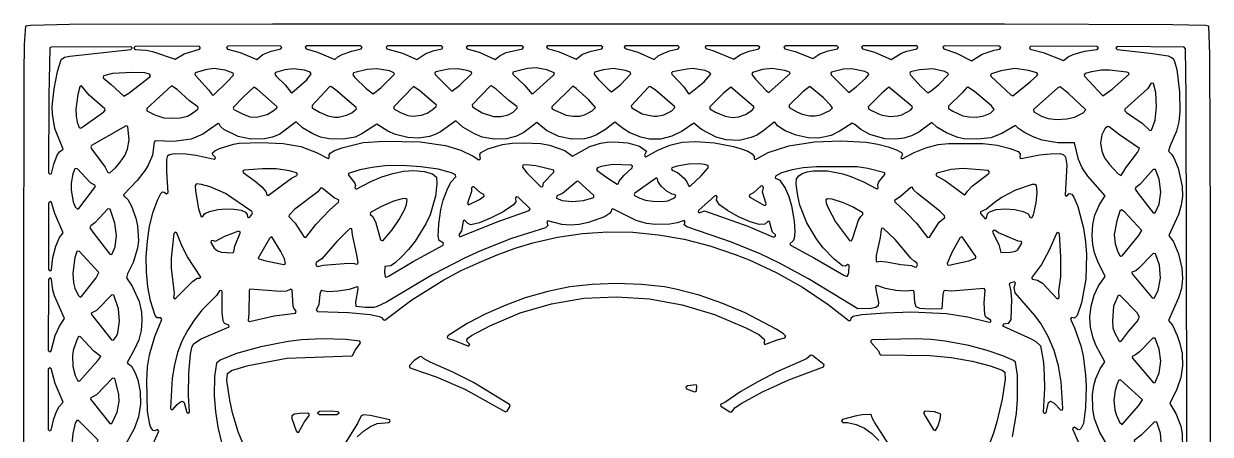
# Model space of a CAD drawing. Header units: millimetres. Extents: x 0 to 299, y 0 to 300.
# Drawn here: x 0.3 to 299.4, y 196.5 to 300 of the extents above; entities that cross this region are included whole.
import ezdxf

# ---------------------------------------------------------------- set-up
doc = ezdxf.new("R2010")
doc.units = ezdxf.units.MM
doc.layers.add('CUT', color=7, linetype='CONTINUOUS')

msp = doc.modelspace()

# ---------------------------------------------------------------- linework, layer by layer
at = {"layer": 'CUT'}
for points in [[(0.3329, 43.5722), (0.3026, 230.1905), (0.4237, 287.4475), (0.5146, 294.7763), (0.8285, 299.4309), (1.9991, 299.6674), (5.4785, 299.7354), (11.8273, 299.8487), (63.0505, 299.9854), (69.8595, 299.9998), (95.0957, 299.9957), (247.5598, 299.9697), (289.9832, 299.8241), (294.0313, 299.745), (298.2903, 299.6152), (298.9503, 299.4961), (299.2132, 292.2254), (299.3645, 248.0155), (299.3948, 69.87)], [(293.4679, 51.7134), (293.5285, 203.1676), (293.3469, 281.7812), (293.1738, 293.6979), (292.7901, 294.0817), (275.9618, 294.2713), (275.6097, 293.8753), (275.9398, 293.4987), (284.2098, 292.6136), (288.7617, 291.9202), (289.6412, 291.4965), (290.0038, 291.1984), (290.3817, 290.4503), (290.9436, 288.5022), (291.6473, 282.8018), (291.7389, 277.9123), (291.4891, 275.2523), (290.8452, 272.8985), (289.1609, 269.0176), (288.8455, 267.8931), (289.6988, 267.0232), (290.2204, 266.1671), (291.3099, 263.5552), (292.34, 258.95), (292.4048, 256.5522), (292.0352, 254.2878), (291.3979, 251.9507), (288.9826, 246.6187), (290.1494, 245.0691), (291.4003, 241.981), (292.1895, 238.4283), (292.373, 235.7637), (292.1226, 233.3041), (291.4283, 230.92), (288.875, 225.1959), (289.8725, 223.9874), (291.0833, 221.4444), (291.7635, 219.4059), (292.2836, 216.8536), (292.4024, 213.788), (291.948, 210.8504), (290.9402, 207.9094), (289.2253, 204.2505), (290.7532, 201.7991), (291.9691, 198.5777), (292.2832, 196.6445), (292.4044, 193.0831)], [(273.3993, 193.8548), (271.5762, 197.0027), (270.2097, 200.4035), (269.8041, 202.8272), (269.7132, 206.5549), (270.0493, 208.8331), (270.5766, 210.6018), (271.6092, 213.0009), (272.7919, 214.7942), (270.6461, 218.8043), (269.8433, 220.719), (269.2024, 223.5554), (269.0781, 226.0021), (269.3506, 228.8455), (270.1146, 231.5496), (271.2455, 233.9707), (272.8729, 236.304), (271.0576, 240.0739), (270.2413, 242.2507), (269.7782, 244.3698), (269.653, 246.6322), (269.8073, 249.3829), (270.3274, 251.7361), (271.4659, 254.4128), (272.8652, 256.5871), (268.5236, 261.6156), (267.1426, 263.6691), (266.2093, 265.7864), (265.1319, 269.9962), (260.9973, 269.9875), (257.025, 270.6322), (254.7142, 271.4836), (252.5511, 272.5492), (251.0671, 273.567), (250.3291, 274.3792), (246.8922, 272.3351), (244.1182, 271.2677), (240.733, 270.8938), (237.2861, 270.9545), (235.7928, 271.3054), (232.8716, 272.5243), (230.4479, 273.948), (229.2218, 275.0793), (225.8997, 272.6609), (224.0861, 271.7349), (222.1736, 271.1682), (220.1357, 270.8935), (217.4016, 270.9899), (213.5784, 272.0517), (211.3275, 273.3402), (209.7814, 274.6106), (209.1137, 274.9419), (206.1101, 273.0055), (203.8563, 271.8379), (200.6878, 271.168), (198.0049, 271.2318), (194.9846, 271.8964), (192.1975, 272.9958), (190.2774, 274.2298), (189.7523, 275.0838), (189.4422, 275.217), (186.5162, 272.8556), (185.1113, 271.9479), (183.6393, 271.2925), (180.6142, 270.5619), (177.4032, 270.712), (174.8636, 271.4203), (171.1417, 273.3402), (169.248, 274.9574), (166.3115, 272.9417), (163.6376, 271.6256), (160.8115, 270.9237), (158.0379, 270.8975), (155.8335, 271.3887), (153.1201, 272.5164), (151.4779, 273.4773), (149.3324, 275.1777), (146.9666, 273.3478), (144.6988, 271.9868), (143.225, 271.3879), (141.6546, 271.0142), (138.4268, 270.8977), (135.2161, 271.5945), (132.0426, 273.0898), (129.6557, 275.1004), (126.349, 272.5753), (124.5408, 271.6964), (121.9961, 270.9895), (118.8638, 270.8631), (115.8535, 271.3817), (113.9084, 272.2111), (110.9992, 273.9544), (109.2389, 275.5676), (105.3411, 272.7515), (104.0193, 272.0719), (102.6095, 271.5606), (99.8557, 271.1674), (97.1235, 271.3212), (93.9932, 272.0506), (92.0904, 272.8926), (89.2795, 274.7039), (85.5661, 272.2876), (83.8431, 271.4449), (80.8554, 270.8654), (77.3276, 270.9848), (75.1488, 271.4433), (73.1572, 272.2209), (70.552, 273.7655), (68.9926, 275.2402), (64.8428, 272.1832), (63.022, 271.394), (60.9798, 270.9874), (57.5807, 270.9236), (54.3825, 271.5767), (50.733, 273.3409), (49.9319, 274.0704), (49.5797, 274.7544), (49.3019, 274.8711), (45.4508, 272.1431), (42.497, 270.8763), (38.1429, 270.2889), (33.4574, 270.5041), (33.1838, 270.1484), (32.7207, 266.9038), (31.6618, 264.3932), (30.8985, 263.0777), (28.8805, 260.4734), (25.4663, 256.8986), (25.5507, 256.613), (26.522, 255.7056), (27.4896, 254.0187), (28.5787, 250.9938), (29.0156, 249.0261), (29.2276, 245.3021), (29.0064, 243.4122), (27.8855, 239.838), (26.4394, 236.9697), (26.1812, 235.9902), (27.6322, 233.885), (29.3631, 229.9682), (29.9486, 227.2731), (30.0749, 225.2001), (29.9169, 222.6629), (29.3108, 220.3603), (28.1795, 217.8172), (26.3909, 214.6504), (26.5234, 214.3385), (27.4691, 213.6622), (28.3298, 212.1847), (29.0418, 210.2614), (29.6514, 207.2566), (29.7119, 204.0784), (29.2161, 200.9205), (28.1116, 197.8909), (25.9239, 193.9169)], [(32.8716, 193.9679), (34.3646, 197.3194), (34.0135, 197.7417), (33.3897, 197.4259), (32.9695, 197.4986), (32.3465, 198.2529), (32.0496, 198.9527), (31.5014, 202.3143), (31.3502, 209.9549), (31.5317, 213.4959), (31.9937, 216.5411), (33.3614, 221.1884), (35.1205, 225.4886), (34.8522, 225.8648), (33.926, 225.9006), (33.4446, 226.5011), (32.2292, 230.1624), (31.5618, 233.662), (31.229, 237.4293), (31.1988, 241.2872), (31.471, 245.1766), (32.0472, 248.9453), (32.9406, 252.5764), (34.1142, 255.736), (34.8794, 257.2271), (35.3218, 257.6033), (35.6798, 257.5814), (36.2501, 257.1072), (36.6709, 257.4246), (36.3431, 262.6652), (36.3732, 265.7815), (36.6633, 266.7875), (37.0437, 267.0394), (38.2095, 267.285), (41.1654, 267.1971), (43.8036, 266.8589), (48.3115, 265.832), (48.5899, 266.0082), (48.6432, 266.2981), (47.9661, 266.9359), (47.9217, 267.4675), (48.4645, 267.9684), (49.6575, 268.5207), (53.2201, 269.6076), (54.6039, 269.8557), (60.1321, 270.0419), (65.7024, 269.7998), (70.1452, 269.0409), (74.1182, 267.5479), (77.0089, 265.9929), (77.3246, 266.2319), (77.2597, 266.9668), (77.5351, 267.4076), (78.6705, 268.0344), (80.8246, 268.7925), (85.8934, 270.1022), (91.176, 270.4353), (100.2304, 270.2233), (106.5792, 269.2828), (110.4523, 268.1439), (113.5917, 266.6347), (115.0247, 265.7286), (115.412, 266.0253), (115.233, 266.9591), (115.4685, 267.4609), (117.2909, 268.4491), (120.9793, 269.5253), (123.4523, 269.8905), (126.1762, 270.0115), (130.6745, 269.7996), (132.8494, 269.4256), (136.6765, 268.0282), (138.6263, 266.6369), (142.9983, 269.0306), (145.6701, 269.8812), (147.3568, 270.129), (149.1666, 270.1929), (152.6141, 269.9511), (155.4816, 269.124), (157.2556, 267.8897), (156.7785, 266.8894), (156.858, 266.6041), (157.153, 266.4543), (160.1776, 268.1497), (163.2067, 269.4315), (166.2662, 270.1281), (169.685, 270.3441), (174.4625, 269.9772), (179.1811, 269.0396), (181.1887, 268.4624), (182.8332, 267.8419), (183.9274, 267.1847), (184.3876, 266.5236), (184.3855, 265.9353), (184.744, 265.744), (187.9929, 267.577), (193.2006, 269.2207), (199.6347, 270.2525), (206.3388, 270.4958), (212.6743, 270.1602), (215.6151, 269.6447), (218.2316, 268.9454), (220.3006, 268.2161), (221.5434, 267.5162), (221.7751, 267.0628), (221.4035, 266.2377), (221.7642, 265.9083), (224.7605, 267.5775), (227.6936, 268.7264), (230.8395, 269.5524), (233.3968, 269.8301), (242.1457, 269.8301), (245.6567, 269.3737), (248.9597, 268.5177), (250.9434, 267.7548), (251.5043, 267.1928), (251.3906, 266.322), (251.7494, 266.0219), (256.3266, 266.9214), (259.0655, 267.1961), (261.5062, 267.2582), (262.3399, 267.0488), (262.8939, 266.4654), (263.2319, 264.442), (262.792, 256.8259), (263.2101, 256.5174), (263.8158, 257.1928), (264.5, 257.0316), (265.0025, 256.3265), (266.0026, 253.9015), (267.4071, 248.4381), (267.9508, 245.0249), (268.1658, 241.8111), (268.0443, 235.5929), (266.9511, 229.6337), (265.8244, 226.4944), (265.1371, 225.7795), (264.4328, 225.9301), (264.14, 225.5302), (265.159, 223.3587), (266.7382, 218.7994), (267.3777, 216.2958), (267.9842, 211.4335), (268.1053, 208.6409), (267.9843, 203.2548), (267.4078, 199.2066), (266.889, 198.058), (266.4239, 197.6586), (265.9263, 197.715), (265.146, 198.2826), (264.8297, 198.1817), (264.7061, 197.8735), (266.9986, 192.4791)], [(57.4261, 189.5789), (54.3569, 197.1467), (52.9634, 201.9633), (52.2632, 205.0993), (51.5352, 210.0746), (51.6892, 211.8759), (52.6809, 212.6285), (56.8932, 213.8707), (66.6254, 215.6907), (83.0377, 216.291), (83.2941, 216.4908), (83.8079, 217.7039), (85.2048, 219.471), (85.0541, 220.0081), (81.5927, 220.3891), (75.6136, 220.5396), (70.2956, 220.3295), (66.9568, 219.905), (60.0885, 218.5493), (53.9081, 216.8616), (49.8345, 215.2014), (48.9157, 214.4684), (48.3829, 211.0932), (48.3233, 206.2152), (48.6259, 202.2689), (49.2596, 198.3228), (50.1869, 194.4343)], [(249.5013, 195.8508), (250.5579, 201.7589), (250.8002, 205.4075), (250.7707, 211.4397), (250.338, 214.6916), (249.7546, 215.136), (247.1326, 216.3128), (243.1177, 217.6418), (238.5762, 218.8829), (232.5606, 220.0259), (228.9548, 220.4197), (225.0188, 220.5698), (214.1599, 220.3455), (213.8587, 220.1299), (213.8742, 219.7598), (215.7626, 217.5596), (216.1071, 216.7106), (216.3497, 216.5296), (228.6801, 216.3595), (234.1152, 215.8744), (239.3381, 214.9337), (243.9176, 213.8119), (246.9082, 212.7149), (247.5848, 212.1781), (247.7079, 210.3436), (246.9506, 205.3749), (245.6163, 199.6408), (244.736, 196.7858), (242.5154, 190.9448)], [(84.387, 195.8898), (85.9507, 197.2654), (87.6869, 198.4517), (89.3909, 199.2004), (92.4168, 199.5207), (92.6858, 199.8116), (92.588, 200.1614), (87.669, 201.2347), (86.0369, 201.383), (85.332, 201.2105), (84.4196, 199.2107), (80.0347, 192.2253)], [(220.0195, 191.3277), (214.7333, 199.5736), (214.141, 200.6671), (214.0333, 201.3158), (213.7697, 201.5316), (211.6575, 201.419), (209.9218, 201.0848), (206.6974, 200.2559), (206.4583, 199.8208), (206.7644, 199.5119), (207.9461, 199.472), (210.1321, 199.0093), (212.1996, 198.0837), (214.107, 196.7002), (215.8251, 194.982)]]:
    msp.add_lwpolyline(points, dxfattribs=at)
for points in [[(8.7598, 266.8831), (9.2902, 267.6793), (10.2088, 268.4263), (8.1236, 273.6), (7.5348, 277.1906), (7.5058, 279.1456), (7.9632, 283.6148), (8.8446, 287.927), (9.7537, 290.9567), (10.6182, 291.5967), (11.9375, 291.8554), (27.2937, 293.511), (27.6131, 293.8112), (27.4509, 294.2184), (7.2099, 294.0817), (6.8926, 293.9098), (6.6531, 281.7854), (6.5832, 262.4456), (6.894, 262.1006), (7.2944, 262.2656), (7.8813, 264.6112)], [(32.7758, 293.0068), (38.5027, 291.0731), (40.7753, 292.4213), (44.6464, 293.6011), (44.8843, 293.962), (44.4934, 294.3493), (28.3753, 294.2875), (28.0273, 293.9404), (28.2963, 293.529), (31.1435, 293.3428)], [(59.0344, 290.9934), (60.591, 292.268), (62.7159, 293.0876), (65.1053, 293.6437), (65.3467, 294.0035), (64.9568, 294.3934), (51.7436, 294.3741), (51.3947, 294.0259), (51.6308, 293.6277), (54.8824, 292.7613)], [(78.6982, 290.984), (79.4868, 291.6552), (80.554, 292.2034), (82.9738, 293.092), (85.3971, 293.6706), (85.6383, 294.0305), (85.2484, 294.4202), (71.6229, 294.4003), (71.274, 294.0532), (71.5081, 293.6548), (74.3687, 292.8423)], [(99.3707, 290.9504), (101.635, 292.4842), (103.7259, 293.2413), (105.7368, 293.6875), (105.9877, 294.0451), (105.5981, 294.441), (91.9931, 294.4272), (91.649, 294.1093), (91.8593, 293.6907), (95.7452, 292.6068)], [(119.1637, 290.9767), (120.3681, 291.9572), (121.9142, 292.7454), (125.9876, 293.6924), (126.2579, 294.0668), (125.8682, 294.4526), (112.2108, 294.4429), (111.8669, 294.1282), (112.0711, 293.7092), (115.1319, 292.8414)], [(139.5881, 291.0645), (141.1482, 292.2996), (143.2982, 293.1262), (146.0346, 293.7112), (146.2843, 294.0691), (145.8947, 294.4642), (132.4475, 294.4545), (132.1032, 294.1373), (132.3124, 293.7185), (135.2542, 292.9327)], [(159.2057, 290.9823), (160.2522, 291.8777), (161.4901, 292.5307), (163.0798, 293.1543), (165.3, 293.7006), (165.5602, 294.0394), (165.4442, 294.3467), (165.1721, 294.4578), (152.0225, 294.4634), (151.6776, 294.1438), (151.8918, 293.7251), (155.059, 292.8479)], [(179.3131, 291.0438), (181.002, 292.2698), (183.1516, 293.1172), (185.6048, 293.697), (185.8449, 294.0568), (185.4556, 294.4461), (172.4041, 294.4518), (172.0599, 294.1391), (172.2605, 293.7197), (173.9881, 293.2352)], [(199.1974, 291.2284), (200.9443, 292.3908), (203.0981, 293.1795), (205.4075, 293.6812), (205.6535, 294.0396), (205.2646, 294.4327), (192.2562, 294.4403), (191.9119, 294.1269), (192.1141, 293.7075), (194.7811, 293.0023)], [(218.9891, 290.9794), (221.5264, 292.5741), (222.9085, 293.0946), (225.4303, 293.649), (225.6905, 293.9877), (225.5746, 294.295), (225.3026, 294.4063), (211.855, 294.4221), (211.5104, 294.1078), (211.7144, 293.6884), (214.7363, 292.8467)], [(239.1923, 290.6847), (241.8997, 292.2922), (244.9474, 293.3608), (246.3254, 293.6272), (246.5714, 293.9856), (246.1825, 294.3787), (232.3423, 294.3951), (231.9983, 294.0857), (232.1928, 293.6659), (235.4079, 292.6034)], [(262.3936, 290.6935), (263.5629, 291.6364), (264.8692, 292.2445), (267.7182, 293.0992), (270.9004, 293.5275), (271.1866, 293.8967), (270.7986, 294.2924), (254.1659, 294.3524), (253.8202, 294.0359), (254.0291, 293.6163), (257.3004, 292.76)], [(26.7785, 282.5014), (32.0936, 286.5948), (32.2503, 286.891), (32.0224, 287.2619), (30.861, 287.5983), (27.74, 287.7485), (22.6699, 287.4186), (20.371, 286.8892), (20.3372, 286.3291), (22.3846, 284.6904), (25.4975, 281.706)], [(53.1389, 287.0477), (53.0829, 287.531), (51.0483, 288.3317), (48.2515, 288.6858), (46.089, 288.4168), (43.5026, 287.6482), (43.3919, 287.3297), (43.5793, 286.9796), (46.8955, 283.3597), (47.8492, 282.0207), (48.1816, 282.0894), (51.5331, 285.2909)], [(67.646, 282.7451), (67.9141, 282.6184), (71.6257, 285.8957), (72.7839, 287.3312), (72.4729, 287.779), (71.0925, 288.268), (68.3422, 288.6557), (66.1369, 288.4202), (63.7607, 287.6764), (63.6285, 287.2797), (63.9479, 286.7949), (66.2136, 284.5875)], [(88.4093, 282.3179), (90.3406, 283.8509), (93.7763, 287.2623), (93.5565, 287.6207), (92.4913, 288.0944), (89.3363, 288.6262), (86.8634, 288.505), (83.4344, 287.5834), (83.2399, 287.1396), (83.7839, 286.4759), (86.6488, 283.7004)], [(110.1655, 284.4295), (113.2357, 287.4834), (113.047, 287.8424), (112.0416, 288.2354), (109.6631, 288.6575), (107.3695, 288.5386), (104.1925, 287.8428), (103.9609, 287.5976), (104.0305, 287.2324), (108.2173, 283.0103)], [(134.0675, 287.333), (133.9884, 287.655), (132.1638, 288.396), (129.4811, 288.897), (127.2899, 288.716), (123.6298, 287.7896), (123.5981, 287.2476), (126.5002, 284.4883), (128.3648, 282.3339), (128.6787, 282.4379), (133.8563, 287.0297)], [(148.4664, 282.8695), (150.6942, 284.5626), (153.3556, 287.4067), (153.1589, 287.7585), (152.0031, 288.1794), (148.9896, 288.6845), (146.4212, 288.4144), (144.1865, 287.7684), (144.082, 287.2666), (145.1883, 285.9559), (147.6214, 283.4915)], [(167.7772, 282.467), (168.0446, 282.3242), (171.8029, 285.3948), (173.4685, 287.2891), (173.191, 287.7155), (172.0781, 288.1743), (168.9939, 288.6846), (167.509, 288.5659), (163.8517, 287.8501), (163.6255, 287.5953), (163.6863, 287.26), (166.6705, 284.0823)], [(188.132, 282.6697), (193.4926, 287.456), (193.2966, 287.8137), (192.169, 288.2446), (188.9005, 288.6861), (186.5492, 288.445), (184.0267, 287.744), (183.8561, 287.239), (184.7729, 286.0429), (187.4682, 283.1657)], [(210.1414, 284.0616), (212.6019, 286.2818), (213.3161, 287.183), (213.166, 287.5335), (212.356, 287.9819), (209.0468, 288.6572), (206.9198, 288.5374), (203.937, 287.7703), (203.7238, 287.5137), (203.8116, 287.1566), (208.2682, 282.6556)], [(228.2258, 282.5803), (229.0825, 283.062), (230.9526, 284.6595), (233.4145, 287.1739), (233.2517, 287.5306), (232.3955, 287.9501), (229.4204, 288.596), (226.0928, 288.3582), (223.8614, 287.8397), (223.6217, 287.4513), (223.9159, 286.9619), (226.4602, 284.1485)], [(249.5971, 281.8113), (254.1114, 285.4243), (255.6801, 286.8728), (255.9015, 287.2913), (255.6468, 287.648), (253.6076, 288.2352), (250.1621, 288.6854), (246.5621, 288.1199), (244.2138, 287.4124), (244.0009, 287.1068), (244.1496, 286.7332), (249.1174, 282.0404)], [(274.6546, 283.5149), (278.9672, 287.3037), (278.8157, 287.6349), (278.3649, 287.787), (274.0231, 288.2934), (271.9783, 288.2608), (269.4957, 287.9008), (267.8551, 287.4478), (267.6237, 287.1528), (267.7223, 286.8167), (272.315, 281.8262)], [(20.8424, 278.2554), (20.7137, 278.5562), (16.7908, 281.9747), (14.8811, 284.3737), (14.4809, 284.1252), (13.9162, 282.1531), (13.4634, 278.4689), (13.4968, 276.6916), (13.7651, 275.1546), (14.2454, 273.8494), (14.5707, 273.679), (14.9734, 273.8495), (20.5326, 277.8319)], [(37.6341, 276.1562), (39.7205, 276.3076), (41.5604, 276.7279), (42.6231, 277.2502), (44.1599, 278.473), (44.2967, 278.7782), (44.1755, 279.0519), (42.0783, 280.5944), (38.9871, 283.382), (37.5792, 284.3356), (31.3072, 278.6008), (31.3563, 278.0563), (33.3363, 277.0157), (35.5918, 276.3101)], [(78.6429, 276.4559), (79.6715, 276.4594), (81.6934, 276.9209), (83.0479, 277.5382), (84.198, 278.5311), (84.0676, 278.8661), (78.9264, 283.3253), (77.6896, 284.2006), (77.3544, 284.074), (72.9681, 279.3633), (73.0388, 278.8361), (74.8947, 277.7068), (76.9458, 276.8136)], [(98.3979, 276.7311), (100.6021, 276.9914), (102.0288, 277.4924), (103.2827, 278.2707), (104.2844, 279.1573), (104.3869, 279.4421), (100.1754, 283.1087), (98.5679, 284.1855), (93.5671, 279.0598), (93.6311, 278.5609), (95.2697, 277.6419), (97.1279, 276.867)], [(120.5927, 276.6092), (122.3855, 277.0503), (123.6338, 277.7369), (124.773, 278.7884), (124.6247, 279.1297), (122.606, 280.6213), (119.3534, 283.4769), (118.0917, 284.3064), (117.8035, 284.203), (113.3201, 279.5755), (113.3833, 279.0209), (115.8195, 277.5653), (118.7391, 276.6355)], [(138.8223, 276.6993), (140.4932, 276.731), (141.6874, 276.9994), (143.5693, 278.0433), (144.3914, 278.8866), (142.7385, 280.8216), (139.5833, 283.6763), (138.6975, 284.2723), (133.4597, 279.0183), (133.4022, 278.6945), (133.6131, 278.4421), (137.0402, 276.9962)], [(159.9101, 276.6747), (161.637, 277.0616), (163.6571, 278.0318), (164.4648, 278.8488), (164.3312, 279.1478), (159.4646, 283.3433), (158.1546, 284.2068), (157.8508, 284.0787), (153.4528, 279.335), (153.5658, 278.8026), (156.2322, 277.3295), (159.0272, 276.669)], [(198.4345, 276.7579), (199.7773, 276.7614), (201.1273, 277.0306), (203.5107, 278.1506), (204.1605, 278.7645), (203.6859, 279.4869), (201.8711, 281.3027), (198.4828, 284.1551), (196.7624, 282.9219), (193.2222, 279.4685), (193.2765, 278.9201), (195.1762, 277.8302), (196.5246, 277.1918)], [(284.1354, 273.1253), (284.6016, 273.1569), (285.5356, 275.657), (285.871, 279.0762), (285.6642, 282.6429), (285.089, 284.9532), (284.5373, 284.9965), (283.5885, 283.6252), (277.8926, 278.5013), (277.8454, 278.0785), (278.2961, 277.6393), (282.2086, 274.906)], [(57.2968, 276.5754), (58.9362, 276.4572), (61.6651, 277.1457), (63.1666, 278.0046), (64.0911, 278.7947), (64.1876, 279.0708), (59.1587, 283.4865), (58.3387, 284.0147), (55.5879, 281.5199), (53.1615, 278.9754), (53.08, 278.6951), (53.2458, 278.4142), (55.4136, 277.3108)], [(178.969, 276.3664), (180.5837, 276.5087), (182.2196, 277.099), (183.8905, 278.1735), (184.4003, 278.8676), (184.257, 279.1593), (178.5234, 284.0225), (176.6569, 282.5143), (173.222, 279.0836), (173.254, 278.5669), (174.6748, 277.732), (177.1192, 276.6997)], [(218.671, 276.5797), (220.5929, 276.7522), (221.6134, 277.0322), (223.8415, 278.2193), (224.3683, 278.8417), (224.2257, 279.1428), (218.359, 284.0094), (216.564, 282.5082), (213.1982, 279.0426), (213.3024, 278.4923), (215.7403, 277.3091), (216.7241, 276.9259)], [(238.6283, 276.5165), (240.474, 276.4865), (242.2899, 276.7886), (243.9731, 277.4398), (244.9624, 278.3858), (244.2231, 279.3432), (239.9485, 282.9275), (238.3117, 284.0435), (237.9901, 283.9313), (236.8421, 282.5417), (233.3981, 279.186), (233.4115, 278.6748), (234.4636, 277.9617), (236.9873, 276.8159)], [(260.7716, 275.8823), (263.2196, 276.0034), (265.1752, 276.4701), (267.385, 277.5736), (268.0441, 278.2879), (263.6639, 282.4518), (261.5298, 284.1125), (260.9888, 283.8597), (254.8254, 278.3447), (254.9052, 277.8021), (256.8862, 276.7073), (258.5575, 276.0853)], [(21.5176, 262.5226), (22.0082, 262.4329), (23.4037, 263.6687), (24.6502, 265.1252), (25.7672, 266.7994), (26.4785, 268.3916), (26.8405, 270.7563), (26.5165, 274.0253), (26.2631, 274.2318), (25.9733, 274.1927), (17.4086, 269.3404), (17.1791, 269.0008), (17.3811, 268.4953), (20.8665, 263.842)], [(271.7385, 269.9536), (272.027, 267.8532), (272.7234, 266.18), (273.9864, 264.491), (276.1601, 262.1659), (276.8999, 261.7631), (278.0791, 263.6669), (281.0896, 267.5491), (281.5754, 268.5349), (276.483, 271.9959), (273.9473, 273.9991), (273.5285, 274.1026), (272.8198, 273.5453), (272.0323, 272.0119)], [(12.2513, 258.083), (12.7636, 255.0789), (13.2691, 253.8713), (13.8584, 253.2502), (14.1666, 253.3907), (18.3624, 258.9998), (18.2168, 259.2916), (17.1527, 259.9158), (13.7353, 263.5397), (13.1947, 263.461), (12.6641, 262.1667), (12.2827, 259.7849)], [(60.3196, 258.8584), (61.3192, 257.6768), (61.6103, 256.8909), (61.9051, 256.7256), (67.8293, 261.0973), (69.158, 261.7651), (69.3134, 262.0599), (69.0884, 262.4298), (67.3305, 262.9051), (63.9079, 263.3901), (60.4184, 263.4497), (55.8768, 263.1326), (55.5198, 262.8841), (55.589, 262.4875), (58.6117, 260.3512)], [(104.914, 249.5091), (105.4605, 253.2187), (106.0459, 255.4998), (107.1976, 258.5609), (108.0068, 260.1155), (109.254, 261.4185), (109.1708, 261.9277), (108.1454, 262.4097), (104.7352, 263.3347), (100.3863, 263.9643), (95.697, 264.2967), (91.3141, 264.1764), (88.1563, 263.7857), (85.0114, 263.1505), (82.1864, 262.2867), (82.1776, 261.8542), (83.7968, 259.7854), (83.9383, 259.2339), (83.7763, 258.623), (84.1418, 258.3349), (87.8345, 260.242), (90.5996, 261.3978), (93.3724, 262.253), (96.0205, 262.8027), (98.5577, 262.9909), (101.2637, 262.7492), (103.3194, 262.178), (104.3811, 261.342), (104.4554, 259.6869), (104.0839, 256.5177), (102.7542, 251.8337), (101.7014, 249.5388), (98.9874, 245.1832), (97.3094, 243.1112), (95.4115, 241.153), (94.0514, 239.8261), (92.8637, 238.9735), (91.293, 238.8253), (91.203, 237.2939), (91.4297, 236.2203), (91.7515, 236.1416), (92.4015, 236.4558), (98.4878, 240.0589), (106.0042, 244.1498), (106.1433, 244.6591), (105.0429, 245.3522), (104.7935, 246.4252)], [(133.9003, 263.0615), (129.4052, 264.2057), (126.9897, 264.4464), (126.1045, 264.321), (126.0366, 263.8125), (127.1234, 262.4127), (130.6583, 258.9067), (131.1797, 258.9786), (131.3361, 259.9313), (133.8902, 262.5639)], [(145.8419, 263.9985), (144.8939, 263.6578), (144.7024, 263.3015), (144.8636, 263.0062), (147.3026, 261.231), (149.8976, 259.535), (150.1653, 259.675), (150.3657, 260.2873), (151.5336, 261.7056), (153.6519, 263.6883), (153.7407, 264.0752), (153.444, 264.339), (148.702, 264.5396)], [(172.827, 263.7149), (172.8051, 264.2261), (171.8999, 264.5403), (170.7614, 264.6584), (167.8892, 264.601), (164.9944, 264.126), (163.7099, 263.6631), (163.6041, 263.3471), (163.7501, 263.0871), (165.0858, 262.5385), (166.7769, 261.0668), (167.4926, 260.1584), (167.925, 259.0497), (168.3235, 259.0914), (171.0543, 261.6492)], [(207.0037, 236.6183), (207.6134, 236.3347), (207.9378, 236.3869), (208.2599, 237.266), (208.3782, 239.1649), (208.043, 239.3192), (207.4702, 238.9107), (206.687, 238.9857), (204.5906, 240.6364), (201.8108, 243.537), (200.2228, 245.5801), (197.664, 249.7793), (195.9518, 254.2628), (195.4009, 256.6113), (195.0328, 259.538), (195.1329, 260.9442), (195.6601, 261.6526), (196.5656, 262.2832), (197.8219, 262.7124), (199.33, 262.9613), (202.876, 262.8966), (206.7765, 262.1407), (208.7688, 261.4685), (211.9665, 260.1294), (215.3229, 258.4172), (215.6748, 258.6765), (215.6103, 259.455), (215.8737, 260.1547), (217.3349, 261.9724), (217.3364, 262.4097), (213.0457, 263.5153), (210.3923, 263.9031), (200.1003, 263.964), (196.738, 263.6914), (193.9996, 263.1855), (191.3421, 262.3807), (189.7941, 261.6028), (189.7253, 261.0497), (190.8403, 260.6678), (192.2423, 258.5924), (193.1706, 256.4584), (193.8714, 254.1096), (194.5087, 250.1966), (194.6623, 247.6674), (194.5257, 245.8153), (194.196, 245.1634), (193.4107, 244.5508), (193.5847, 244.1562), (199.6381, 240.9051)], [(237.4085, 256.9043), (237.7018, 257.0445), (238.1795, 257.8128), (239.457, 259.1506), (243.5936, 262.2764), (243.7383, 262.5755), (243.3923, 262.9664), (237.0808, 263.4791), (234.0855, 263.2382), (230.4369, 262.358), (230.2073, 262.0245), (230.3657, 261.6886), (232.6916, 260.4181)], [(285.5362, 252.3339), (286.4895, 254.5034), (286.8999, 257.5555), (286.5173, 260.8079), (285.5945, 263.2192), (285.0375, 263.2256), (281.6466, 259.503), (280.6569, 258.7429), (280.5002, 258.2751), (281.186, 257.2334), (285.0168, 252.3761)], [(134.6733, 256.6056), (134.5964, 256.0595), (136.0677, 255.4148), (138.5399, 255.1545), (141.4121, 255.4504), (144.0047, 256.1913), (144.0049, 256.7474), (140.0642, 260.3146), (139.7425, 260.2654), (136.123, 257.2031)], [(157.0179, 255.5466), (158.8399, 255.3055), (161.2439, 255.2154), (162.6749, 255.3809), (164.3116, 256.1016), (164.7108, 256.5456), (164.4908, 256.9151), (163.7654, 257.0561), (162.4678, 257.7384), (161.0342, 258.9868), (160.2184, 260.1245), (160.0989, 260.9338), (159.7846, 261.1369), (154.3342, 257.2678), (154.1712, 256.9776), (154.2919, 256.6674), (155.6009, 256.0098)], [(44.998, 251.3553), (45.4273, 251.3886), (45.8596, 252.0481), (46.2721, 252.3052), (47.4337, 252.75), (49.2137, 253.1558), (51.2112, 253.3374), (53.293, 253.2775), (55.1288, 252.9866), (56.166, 252.5127), (56.5965, 251.9385), (56.7208, 251.3624), (56.9889, 251.1673), (57.3382, 251.275), (57.7658, 251.8757), (57.9502, 252.3094), (57.7965, 252.6463), (51.167, 257.176), (47.2861, 258.8616), (45.088, 259.4861), (43.8363, 259.6103), (43.5122, 259.222), (43.601, 257.807), (44.3842, 253.3204)], [(75.5709, 258.5356), (75.2032, 258.6022), (74.4706, 257.6481), (68.6578, 253.2828), (67.1829, 251.7814), (67.0981, 251.4166), (68.6994, 249.7223), (71.01, 246.2456), (71.4308, 246.1194), (73.895, 249.3706), (77.4345, 253.0614), (79.6607, 255.0506), (79.7638, 255.3632), (79.6212, 255.6209), (78.5497, 256.0773)], [(112.1583, 254.755), (112.4468, 254.3279), (115.1504, 255.7162), (116.3566, 256.5522), (116.252, 256.9351), (115.4394, 257.4079), (113.7719, 258.9022), (113.3998, 258.9302), (113.1825, 258.6706), (113.1311, 257.7566)], [(183.2887, 256.8807), (183.157, 256.5684), (183.3527, 256.2502), (187.0438, 254.1856), (187.3362, 254.3355), (187.416, 254.6185), (186.5287, 257.5833), (186.7506, 258.6578), (186.636, 259.0783), (186.1698, 259.1098), (184.2604, 257.3796)], [(225.3493, 249.7328), (228.1537, 246.0931), (228.5969, 246.2407), (231.0449, 250.0071), (232.4814, 251.1702), (232.4224, 251.5658), (231.2335, 252.7275), (225.5644, 257.2459), (224.7002, 258.0835), (224.2724, 258.7945), (223.9144, 258.7395), (221.2215, 256.3303), (219.8231, 255.4642), (219.8796, 255.0689), (222.8587, 252.3443)], [(243.0026, 250.9809), (243.2288, 252.0442), (243.7373, 252.5551), (245.3971, 253.1513), (247.6633, 253.3677), (250.1435, 253.217), (252.2443, 252.6957), (253.4691, 252.0826), (254.0278, 251.1411), (254.4553, 251.0535), (254.8313, 251.8179), (255.5261, 254.8454), (255.7931, 257.4523), (255.6281, 259.2119), (255.1417, 259.5008), (254.4691, 259.4519), (250.3315, 258.0775), (246.958, 256.2867), (244.9216, 254.8803), (242.9736, 253.239), (241.5065, 252.5516), (241.4982, 252.1862), (242.6353, 250.8136)], [(8.3897, 243.9246), (9.2955, 246.1045), (10.2256, 247.3329), (8.1245, 252.1738), (7.3012, 254.9444), (6.9416, 255.1826), (6.5529, 254.7946), (6.5193, 238.0638), (6.8596, 237.7144), (7.2742, 237.9715), (7.6306, 241.0695)], [(90.2748, 245.5118), (90.7818, 245.2989), (93.1369, 248.0374), (94.9329, 250.6737), (96.3439, 253.2895), (96.7902, 254.3994), (96.9769, 255.66), (96.7282, 255.8966), (96.0045, 255.9127), (93.5299, 255.2661), (90.3418, 253.8845), (87.7426, 252.4005), (87.6304, 251.916), (88.2847, 251.4072), (89.0453, 249.8566)], [(109.9893, 246.7804), (110.229, 246.3148), (119.6617, 250.0853), (127.7312, 252.8963), (127.9912, 253.3194), (124.9493, 256.3134), (124.597, 256.4122), (124.2972, 256.1022), (124.3822, 255.1092), (123.7682, 254.3821), (121.186, 252.5899), (118.1715, 251.0357), (115.1645, 249.8393), (113.0317, 249.3514), (112.2231, 249.6681), (111.4354, 250.4883), (111.0846, 250.2261), (110.6761, 247.7592)], [(182.8131, 248.9984), (189.3367, 246.1884), (189.8306, 246.4444), (189.7801, 246.7776), (189.076, 247.5018), (188.8489, 248.0102), (188.2908, 250.1826), (187.8924, 250.1947), (187.137, 249.4808), (185.7257, 249.4387), (183.4499, 250.0895), (180.4483, 251.3629), (177.7178, 252.8972), (175.7264, 254.3708), (174.9282, 255.5469), (175.1096, 256.366), (174.8417, 256.7071), (174.4795, 256.6421), (170.415, 252.9545), (170.3077, 252.5732), (170.5536, 252.3061), (171.8925, 252.8404)], [(208.4485, 245.3846), (208.9453, 245.3042), (209.3316, 246.0197), (210.7481, 250.4772), (211.2856, 251.4304), (211.8411, 251.901), (211.8206, 252.3083), (209.2296, 253.8714), (206.9815, 254.8742), (204.1071, 255.7689), (202.937, 255.8524), (202.5089, 255.5986), (202.5846, 254.7675), (203.0361, 253.5861), (204.9116, 250.1054)], [(22.4995, 241.8664), (23.3744, 243.7383), (23.7233, 246.6361), (23.252, 249.7252), (22.0612, 253.2968), (21.5124, 253.3171), (18.2164, 249.777), (17.2171, 249.0673), (16.9754, 248.5912), (17.6858, 247.4755), (21.9752, 241.9383)], [(242.5397, 226.7249), (242.3882, 229.6875), (242.6831, 232.8636), (242.406, 233.2326), (234.2022, 232.5841), (232.4206, 232.7388), (232.18, 232.509), (231.975, 231.7211), (231.7228, 228.1023), (228.7398, 228.0443), (226.1688, 228.258), (225.2395, 228.6421), (224.8971, 229.7305), (224.7307, 232.4979), (224.5073, 232.7931), (222.5124, 232.5532), (220.0933, 232.7963), (217.5691, 233.2589), (215.3431, 234.045), (215.0475, 233.7678), (215.0561, 233.0554), (215.7808, 229.716), (215.6488, 228.9123), (215.105, 228.4822), (213.9232, 228.2302), (210.5437, 228.1693), (198.1271, 235.6699), (190.8206, 239.6553), (185.9506, 241.9844), (178.7108, 244.9406), (167.4133, 248.7876), (166.753, 249.2952), (167.0314, 250.0102), (166.7747, 250.3668), (165.0441, 249.8044), (163.1952, 249.4687), (159.5624, 249.4083), (157.2453, 249.6255), (154.6581, 250.3679), (148.8004, 253.3431), (148.474, 253.1912), (148.3424, 252.644), (147.9469, 252.1404), (146.6713, 251.3355), (142.6835, 249.9035), (140.3329, 249.3832), (138.1191, 249.2271), (135.9412, 249.3788), (132.4145, 250.3305), (132.1746, 249.9651), (132.4342, 249.1245), (131.8492, 248.585), (123.2813, 245.9071), (115.4419, 242.7712), (111.4243, 240.9288), (103.4459, 236.7588), (91.7078, 229.8009), (89.3916, 228.6903), (88.5399, 228.4981), (86.3679, 228.468), (84.1192, 228.7477), (84.004, 229.7816), (84.6088, 233.1532), (84.5624, 233.5072), (84.33, 233.6961), (82.3052, 233.0391), (79.598, 232.6142), (76.9877, 232.4636), (75.3136, 232.7431), (74.9234, 231.8756), (74.7312, 229.1649), (74.0003, 227.866), (74.3681, 227.4829), (82.1316, 227.2533), (87.5943, 226.7076), (89.9423, 226.2119), (90.5212, 225.933), (90.9661, 225.3663), (91.2932, 225.3078), (98.1136, 230.4297), (106.2399, 235.4621), (110.6071, 237.7665), (115.0922, 239.8572), (119.6232, 241.7602), (124.1727, 243.3986), (128.655, 244.7703), (134.8439, 246.2193), (141.1564, 247.1313), (147.4982, 247.5271), (153.8681, 247.4373), (160.3318, 246.7974), (166.7639, 245.6735), (173.2221, 244.0049), (179.6561, 241.8602), (183.1792, 240.4638), (190.0041, 237.2795), (196.6126, 233.5817), (203.1027, 229.2456), (208.3798, 225.1372), (208.7672, 225.2649), (208.904, 225.8423), (209.4202, 226.2585), (211.5474, 226.6758), (217.4639, 227.1619), (224.146, 227.3743), (232.8871, 226.9481), (238.1687, 226.1278), (243.6935, 224.7398), (244.0738, 224.877), (244.1102, 225.3123), (242.8281, 226.0648)], [(282.1564, 247.8484), (277.7755, 252.5734), (277.031, 253.1229), (276.6111, 252.7771), (275.8101, 250.3351), (275.1886, 246.9165), (275.4015, 244.5192), (276.0656, 242.4687), (276.562, 241.5599), (276.8523, 241.3918), (277.1656, 241.5117), (281.3444, 246.5659)], [(74.4, 238.777), (75.7478, 239.144), (82.1454, 239.6298), (83.6218, 239.5995), (84.1692, 239.3914), (84.4773, 239.5077), (84.5861, 239.8185), (84.3074, 241.7851), (83.16, 246.8269), (83.0159, 248.3125), (82.5817, 248.3836), (81.8103, 247.7055), (79.2472, 245.1417), (75.4167, 240.7376), (74.0232, 239.8017), (73.9552, 239.4407), (74.0764, 238.9504)], [(215.2097, 241.5798), (215.1559, 240.0893), (215.4572, 239.9455), (216.1636, 240.1747), (217.7694, 240.023), (221.404, 239.3572), (224.0946, 239.0851), (225.0076, 238.6194), (225.3721, 238.7215), (225.5909, 239.2591), (225.4525, 239.7707), (224.7151, 240.126), (223.9028, 240.9028), (219.9389, 245.5919), (217.0092, 248.3944), (216.6386, 248.4433), (216.3976, 248.1575), (216.1755, 246.1059)], [(37.49, 238.3893), (38.2133, 231.9737), (38.0258, 230.9561), (38.4159, 230.6186), (42.8535, 235.033), (44.0059, 235.8303), (44.722, 235.8423), (44.9118, 236.158), (41.5984, 241.2365), (40.261, 243.8224), (38.8791, 247.1964), (38.5073, 247.4252), (38.1458, 247.1282), (37.4585, 240.8732)], [(49.1213, 242.7212), (50.1256, 242.4108), (52.9941, 242.2804), (53.2426, 242.5156), (53.4753, 243.9444), (54.9332, 247.4404), (54.426, 247.6753), (50.9454, 246.35), (48.5665, 245.1209), (48.0211, 245.3485), (47.5677, 245.2676), (47.4919, 244.8448), (48.3234, 243.4632)], [(65.8893, 239.2912), (66.3097, 239.5664), (66.0197, 240.717), (65.1326, 242.5812), (62.8501, 246.2805), (62.5541, 246.2373), (62.2587, 245.8877), (59.4139, 240.95), (59.598, 240.718), (61.3495, 240.2006)], [(240.3068, 240.9115), (240.2835, 241.3064), (236.8671, 246.3087), (236.3401, 246.1509), (234.2875, 242.3331), (233.0701, 239.5819), (233.1671, 239.2277), (233.5154, 239.1116), (238.5634, 240.255)], [(246.599, 242.3489), (249.0222, 242.4134), (250.3121, 242.6575), (250.9096, 243.0109), (251.9262, 244.6869), (251.8172, 245.139), (250.9302, 245.158), (245.9788, 247.3155), (245.1483, 247.8856), (244.6898, 247.8909), (244.5344, 247.4926), (246.0669, 244.3828)], [(261.3656, 247.0154), (260.9695, 247.3675), (260.6275, 247.148), (258.7363, 242.7538), (256.8835, 239.3202), (254.338, 235.9373), (254.6113, 235.5925), (255.8502, 235.4034), (257.0897, 234.5705), (260.7113, 230.7249), (261.1718, 230.7285), (261.3032, 231.1872), (261.2099, 232.705), (261.6947, 236.1696), (261.7549, 241.2262)], [(12.8517, 234.7225), (13.1743, 233.3911), (13.9952, 231.5911), (14.5478, 231.1055), (14.8429, 231.2486), (18.5232, 235.9958), (19.2671, 237.3372), (14.2477, 242.6822), (13.7037, 242.5909), (13.1865, 241.0451), (12.6755, 237.138)], [(285.2346, 230.8257), (286.2859, 232.8025), (286.8408, 235.8442), (286.5761, 239.1742), (285.5759, 242.015), (285.0312, 242.0644), (281.3377, 238.2852), (280.6629, 237.7479), (279.6247, 237.3577), (279.6868, 236.9697), (284.709, 230.8793)], [(9.3173, 223.7579), (10.6099, 225.7127), (8.088, 231.4025), (7.6266, 232.8298), (7.281, 235.6243), (6.9135, 235.9175), (6.5141, 235.5287), (6.4925, 217.6633), (6.8042, 217.319), (7.2239, 217.5179), (8.2528, 221.3879)], [(112.4549, 218.6919), (112.7407, 219.1666), (112.0578, 219.8207), (112.0285, 220.3356), (112.2892, 220.735), (113.2039, 221.4055), (117.7865, 223.8498), (125.4419, 227.1273), (133.3479, 229.4207), (141.4809, 230.7891), (149.7372, 231.1865), (158.051, 230.6731), (166.3064, 229.1887), (174.4406, 226.733), (182.3639, 223.366), (185.5618, 221.6622), (186.9475, 220.5218), (187.0341, 220.1125), (186.8256, 219.4469), (187.1124, 219.1246), (190.2553, 220.3476), (192.1274, 220.8471), (192.3833, 221.2254), (191.8349, 221.837), (189.9776, 223.0262), (182.144, 227.0932), (176.3045, 229.6044), (170.5531, 231.5616), (164.6712, 233.1005), (161.8178, 233.6467), (155.9851, 234.308), (149.6141, 234.52), (143.5782, 234.3093), (137.9182, 233.6735), (132.4149, 232.5306), (126.7116, 230.9015), (121.8219, 229.0912), (116.7676, 226.8515), (112.1198, 224.4366), (107.1872, 221.307), (107.0561, 220.9574), (107.2794, 220.6581), (108.479, 220.3653)], [(248.6826, 234.3718), (249.071, 232.9912), (249.3125, 230.6035), (249.101, 225.4527), (248.4584, 224.4375), (247.2588, 224.3168), (247.0556, 223.8293), (254.2806, 220.544), (255.4132, 219.8804), (256.5984, 218.8113), (257.3301, 214.6083), (257.5442, 211.4049), (257.6347, 208.1467), (257.2985, 202.0595), (257.5922, 201.7859), (257.9947, 201.9477), (258.655, 204.4919), (259.1176, 204.8574), (260.0192, 204.3809), (261.6291, 202.6931), (262.0208, 202.6329), (262.2643, 203.0226), (261.8446, 209.7561), (261.1523, 213.7833), (260.0685, 217.6025), (258.5741, 221.1595), (256.6995, 224.4253), (255.2876, 226.3761), (250.2371, 232.1826), (249.9531, 233.5401), (250.333, 234.6902), (250.0103, 234.9282), (248.8986, 234.6201)], [(22.9403, 220.2757), (23.6672, 221.2399), (24.0134, 222.0815), (24.4809, 225.0411), (24.1874, 228.1279), (23.0416, 231.6217), (22.4881, 231.6834), (18.6353, 227.712), (17.3035, 227.0523), (17.3666, 226.6882), (22.4232, 220.3304)], [(39.8315, 204.7378), (40.2879, 204.8857), (40.7115, 204.5464), (41.3839, 202.013), (41.7458, 201.8445), (42.0787, 202.119), (41.8202, 206.2902), (41.8816, 211.9328), (42.3104, 216.7147), (42.647, 218.36), (43.0663, 219.3526), (45.0325, 220.5786), (52.05, 223.5984), (51.9901, 224.0293), (50.9272, 224.4517), (50.5671, 225.1103), (50.3234, 227.2266), (50.3357, 232.3939), (50.1151, 232.7215), (49.6647, 232.6385), (48.8627, 231.4613), (45.2266, 227.7652), (43.2411, 225.3016), (41.5585, 222.7213), (40.1878, 219.9815), (39.0772, 217.0932), (38.2682, 214.0001), (37.7282, 210.6915), (37.2757, 203.0726), (37.451, 202.7487), (37.8525, 202.7326), (38.962, 204.0265)], [(68.8209, 227.0875), (68.9906, 227.5437), (68.3942, 228.2884), (68.2074, 228.8504), (67.9996, 232.9149), (67.6133, 233.0982), (66.5446, 232.563), (65.003, 232.523), (57.3354, 233.0745), (57.1554, 232.7868), (57.0674, 226.9952), (56.8397, 225.1571), (57.2274, 224.9787), (63.3918, 226.343)], [(274.7323, 225.0304), (274.8509, 223.3639), (275.2224, 222.1552), (276.3463, 220.1336), (276.6958, 219.9292), (277.0004, 220.0787), (278.7443, 222.4207), (280.9647, 224.9109), (281.5233, 226.0672), (280.9748, 227.1055), (276.6947, 231.4603), (276.3729, 231.524), (276.135, 231.3521), (274.9766, 228.8015)], [(14.6177, 221.0696), (14.2703, 221.1886), (13.9959, 220.9998), (13.5622, 220.0512), (12.798, 217.614), (12.6136, 216.2625), (12.6771, 213.6436), (13.2582, 211.3467), (13.9755, 209.9629), (14.4793, 209.9523), (18.996, 215.0788), (19.7112, 216.1546), (17.958, 217.503)], [(285.4926, 209.577), (286.5494, 211.9837), (286.9312, 214.9206), (286.518, 217.9885), (285.4759, 220.7176), (284.9335, 220.7656), (281.5495, 217.3145), (280.5121, 216.5518), (279.7005, 216.1085), (279.8069, 215.7282), (284.9603, 209.5996)], [(111.4738, 207.8679), (121.7506, 202.2021), (122.1914, 202.3183), (122.924, 203.5748), (122.7766, 204.0491), (113.6497, 209.549), (108.3086, 212.2954), (102.7796, 214.6969), (101.0314, 215.6612), (100.5409, 216.1212), (100.1156, 216.0468), (98.7617, 215.0875), (97.5117, 213.8471), (97.5853, 213.3701), (98.3762, 212.9946), (104.2359, 211.0175)], [(178.708, 202.1319), (179.675, 203.2399), (181.2873, 204.3364), (186.5166, 207.1961), (193.1375, 210.2331), (201.8706, 213.5138), (202.0864, 214.031), (199.0959, 216.4167), (198.7296, 216.4784), (197.6277, 215.5055), (189.9804, 212.1507), (185.3283, 209.7646), (181.0919, 207.3134), (176.9942, 204.5407), (175.939, 204.0461), (176.0601, 203.6327), (178.2901, 202.1927)], [(8.5851, 202.2314), (9.2681, 203.5609), (10.2141, 204.6115), (8.2074, 209.2874), (7.2355, 213.0631), (6.8769, 213.3082), (6.4844, 212.9193), (6.4703, 197.7056), (6.785, 197.3612), (7.2043, 197.5659), (7.9038, 200.4335)], [(21.988, 199.2685), (22.5109, 199.2197), (23.8791, 202.0647), (24.3579, 204.7629), (24.2388, 206.5962), (23.2543, 210.6164), (22.7089, 210.6504), (18.6444, 206.4784), (17.2125, 205.6928), (17.1511, 205.4074), (17.7698, 204.5144)], [(275.1272, 205.1093), (275.3313, 202.6873), (275.6374, 201.4874), (276.5322, 199.5514), (277.2128, 199.017), (281.3504, 203.8151), (282.3064, 205.2235), (276.8066, 210.2187), (276.2636, 210.1118), (275.7549, 208.7737), (275.42, 207.58)], [(169.8479, 207.3534), (169.9966, 208.6385), (169.8049, 208.9477), (167.6246, 208.715), (167.2337, 208.4207), (167.4059, 207.9949), (169.4123, 207.1905)], [(69.5819, 196.9893), (71.1171, 199.6827), (72.2562, 201.2282), (72.2713, 201.5625), (71.8762, 201.8106), (69.809, 201.7798), (68.5449, 201.5733), (67.8843, 201.1554), (67.8642, 200.5338), (68.9793, 197.4263), (69.2207, 197.0253)], [(77.8283, 202.351), (74.893, 202.2602), (74.3483, 201.897), (74.893, 201.5339), (79.2506, 201.5339), (79.7953, 201.897), (79.5229, 202.1996)], [(230.1311, 197.4961), (230.6848, 198.4503), (231.3419, 200.2965), (231.4731, 201.6161), (229.9223, 202.1424), (227.4522, 202.3449), (227.1242, 201.9286), (227.5832, 200.9828), (229.6411, 197.6058)], [(12.5245, 194.9886), (12.7011, 192.9284), (13.1466, 190.8985), (13.7359, 189.3907), (14.0786, 189.1958), (14.4682, 189.43), (17.3863, 192.6789), (18.6621, 194.2318), (19.0833, 195.0368), (14.1395, 200.0144), (13.6517, 200.0202), (13.2698, 199.284), (12.6745, 196.7301)], [(285.2112, 188.9294), (285.7402, 188.9207), (286.6439, 190.7849), (287.1132, 193.7135), (286.8178, 196.8141), (285.9116, 199.5966), (285.3687, 199.6436), (281.9913, 196.2688), (280.222, 194.9454), (280.2819, 194.5695), (281.7403, 192.7043)]]:
    msp.add_lwpolyline(points, close=True, dxfattribs=at)

doc.saveas('drawing.dxf')
